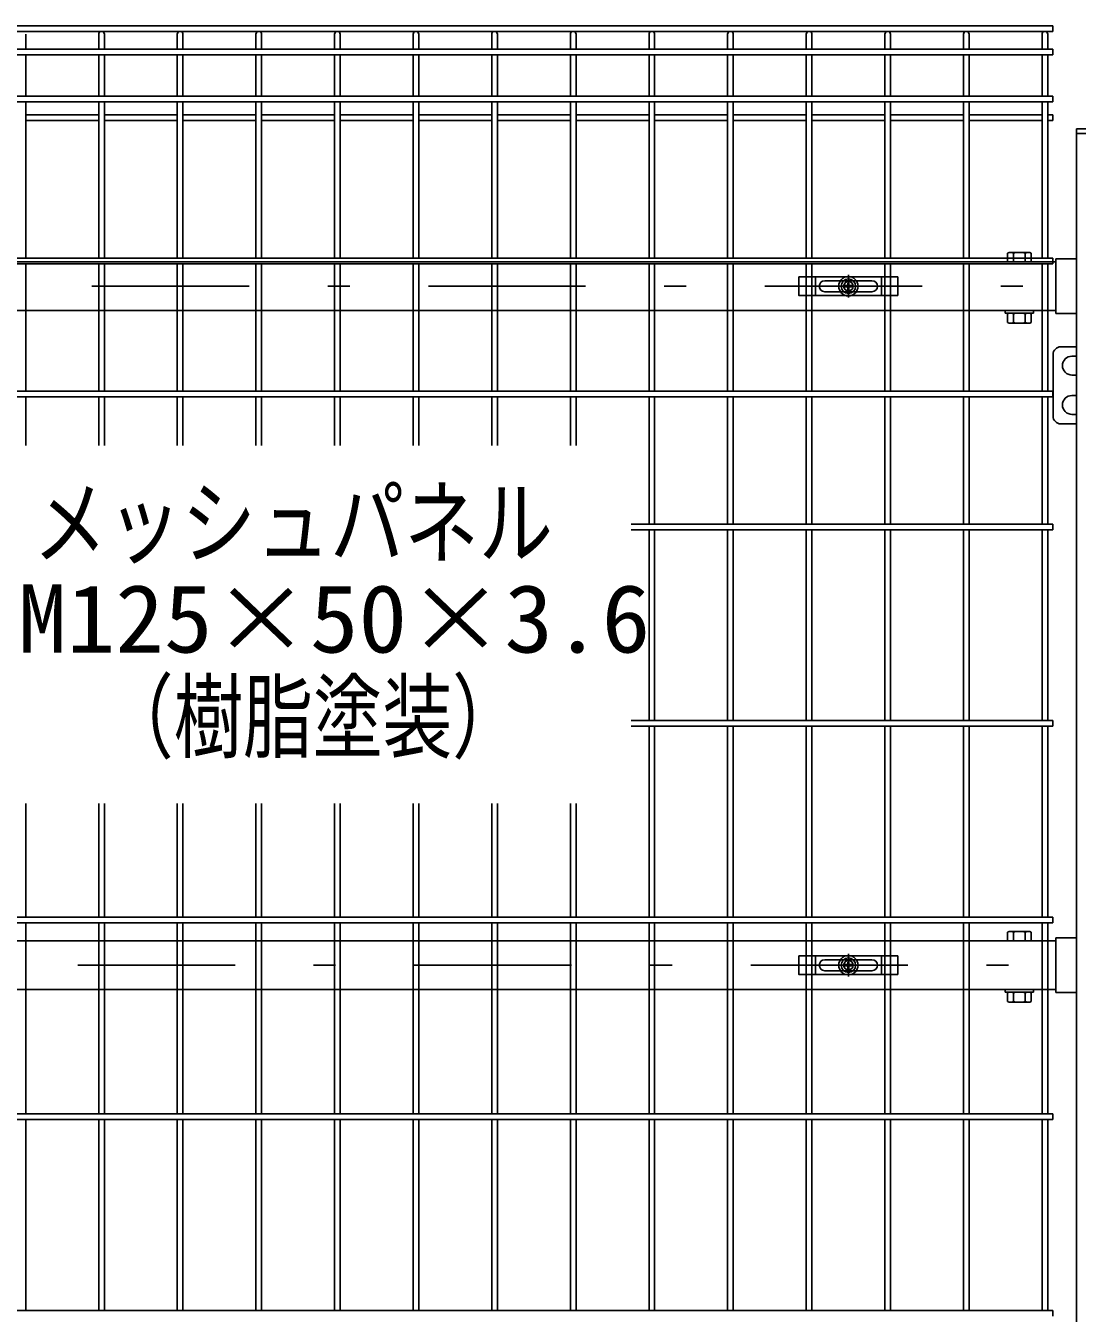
# Model space of a CAD drawing. Units: millimetres, scale not verified. Extents: x -4455 to 4455, y -3150 to 3150.
# Drawn here: x 1976 to 2645, y 71 to 890 of the extents above; entities that cross this region are included whole.
import ezdxf
from ezdxf.enums import TextEntityAlignment as Align

# ---------------------------------------------------------------- set-up
doc = ezdxf.new("R2010")
doc.units = ezdxf.units.MM
doc.header["$LTSCALE"] = 20
doc.linetypes.add('USER1', pattern=[10.7, 5, -2.5, 0.7, -2.5])
doc.linetypes.add('USER2', pattern=[0.375, 0.25, -0.125])
for name, color, linetype, lineweight in [('0-2_0', 3, 'USER2', 25), ('0-4_扉横枠', 7, 'Continuous', 25), ('0-5_軸線', 2, 'USER1', 25), ('0-6_扉縦枠', 7, 'Continuous', 25), ('0-7_丁番', 3, 'Continuous', 25), ('1-2_固定金具', 41, 'Continuous', 25), ('1-3_NER', 30, 'Continuous', 25)]:
    doc.layers.add(name, color=color, linetype=linetype, lineweight=lineweight)
doc.styles.add('ＭＳ ゴシック', font='')
doc.styles.get('ＭＳ ゴシック').set_extended_font_data('MS Gothic')

# ---------------------------------------------------------------- blocks, each defined once
blk = doc.blocks.new('A$Cbe1bfa43')
at = {"layer": '1-2_固定金具'}
for p, q in [((0, 0), (1260, 0)), ((210, -240), (210, 0)), ((630, -80), (630, 22.9)), ((1050, -240), (1050, 0)), ((1260, 0), (1260, -240)), ((260, -120), (260.2, -120)), ((330, -50), (930, -50)), ((590, -120), (487.1, -120)), ((590, -120), (550, -120)), ((585.5, -112.8), (622.8, -112.8)), ((585.5, -127.2), (585.5, -112.8)), ((585.5, -112.8), (622.8, -112.8)), ((585.5, -127.2), (585.5, -112.8)), ((585.5, -112.8), (622.8, -112.8)), ((585.5, -127.2), (585.5, -112.8)), ((622.8, -127.2), (585.5, -127.2)), ((622.8, -127.2), (585.5, -127.2)), ((610, -120), (650, -120)), ((610, -120), (650, -120)), ((622.8, -112.8), (622.8, -75.5)), ((622.8, -112.8), (622.8, -75.5)), ((622.8, -112.8), (622.8, -75.5)), ((622.8, -112.8), (622.8, -75.5)), ((622.8, -112.8), (622.8, -75.5)), ((622.8, -112.8), (622.8, -75.5)), ((622.8, -75.5), (637.2, -75.5)), ((622.8, -75.5), (637.2, -75.5)), ((622.8, -75.5), (637.2, -75.5)), ((622.8, -75.5), (637.2, -75.5)), ((622.8, -75.5), (637.2, -75.5)), ((622.8, -75.5), (637.2, -75.5)), ((622.8, -164.5), (622.8, -127.2)), ((622.8, -164.5), (622.8, -127.2)), ((630, -80), (630, -40)), ((630, -140), (630, -100)), ((630, -140), (630, -100)), ((630, -160), (630, -200)), ((630, -160), (630, -262.9)), ((637.2, -75.5), (637.2, -112.8)), ((637.2, -75.5), (637.2, -112.8)), ((637.2, -75.5), (637.2, -112.8)), ((637.2, -75.5), (637.2, -112.8)), ((637.2, -75.5), (637.2, -112.8)), ((637.2, -112.8), (674.5, -112.8)), ((637.2, -112.8), (674.5, -112.8)), ((637.2, -112.8), (674.5, -112.8)), ((637.2, -127.2), (637.2, -164.5)), ((674.5, -127.2), (637.2, -127.2)), ((637.2, -127.2), (637.2, -164.5)), ((674.5, -127.2), (637.2, -127.2)), ((637.2, -127.2), (637.2, -164.5)), ((674.5, -127.2), (637.2, -127.2)), ((670, -120), (710, -120)), ((670, -120), (772.9, -120)), ((674.5, -112.8), (674.5, -127.2)), ((674.5, -112.8), (674.5, -127.2)), ((674.5, -112.8), (674.5, -127.2)), ((1004, -120), (1004.2, -120)), ((330, -190), (930, -190)), ((637.2, -164.5), (622.8, -164.5)), ((637.2, -164.5), (622.8, -164.5)), ((637.2, -164.5), (622.8, -164.5)), ((637.2, -164.5), (622.8, -164.5)), ((637.2, -164.5), (622.8, -164.5)), ((637.2, -164.5), (622.8, -164.5))]:
    blk.add_line(p, q, dxfattribs=at)
for points in [[(0, 0), (0, -240), (1260, -240)], [(585.5, -127.2), (585.5, -112.8), (622.8, -112.8)], [(585.5, -127.2), (585.5, -112.8), (622.8, -112.8)], [(585.5, -127.2), (585.5, -112.8), (622.8, -112.8)], [(622.8, -164.5), (622.8, -127.2), (585.5, -127.2)], [(622.8, -164.5), (622.8, -127.2), (585.5, -127.2)], [(622.8, -164.5), (622.8, -127.2), (585.5, -127.2)], [(622.8, -164.5), (622.8, -127.2), (585.5, -127.2)], [(637.2, -75.5), (637.2, -112.8), (674.5, -112.8), (674.5, -127.2)], [(637.2, -112.8), (674.5, -112.8), (674.5, -127.2)], [(637.2, -112.8), (674.5, -112.8), (674.5, -127.2)], [(674.5, -127.2), (637.2, -127.2), (637.2, -164.5)], [(674.5, -127.2), (637.2, -127.2), (637.2, -164.5)], [(674.5, -127.2), (637.2, -127.2), (637.2, -164.5)]]:
    blk.add_lwpolyline(points, dxfattribs=at)
for radius in [122.9, 122.9, 122.9, 122.9, 122.9, 122.9, 91.9, 91.9, 91.9, 91.9, 91.9, 91.9, 60]:
    blk.add_circle((630, -120), radius, dxfattribs=at)
for centre, start, end in [((330, -120), 90, 180), ((330, -120), 180, 270), ((930, -120), 0, 90), ((930, -120), 270, 0)]:
    blk.add_arc(centre, 70, start, end, dxfattribs=at)

msp = doc.modelspace()

# ---------------------------------------------------------------- linework, layer by layer
at = {"layer": '0-4_扉横枠'}
for p, q in [((2600.4, 739.87), (2600.4, 745.32)), ((2602.28, 745.88), (2613.53, 745.88)), ((2604.15, 739.87), (2604.15, 745.32)), ((2611.65, 739.87), (2611.65, 745.32)), ((2615.41, 739.87), (2615.41, 745.32)), ((1617.1, 739.87), (2631.1, 739.87)), ((2600.4, 739.87), (2615.41, 739.87)), ((2631.1, 741.82), (2644.1, 741.82)), ((2631.1, 741.82), (2631.1, 706.92)), ((2631.1, 708.87), (1617.1, 708.87)), ((2598.9, 708.87), (2598.9, 707.27)), ((2616.9, 707.27), (2598.9, 707.27)), ((2600.4, 706.72), (2600.4, 701.33)), ((2613.53, 707.27), (2602.28, 707.27)), ((2604.15, 706.72), (2604.15, 701.33)), ((2611.65, 706.72), (2611.65, 701.33)), ((2615.41, 706.72), (2615.41, 701.33)), ((2616.9, 708.87), (2616.9, 707.27)), ((2631.1, 706.92), (2644.1, 706.92)), ((2613.53, 700.77), (2602.28, 700.77)), ((2600.4, 308.17), (2600.4, 313.62)), ((2602.28, 314.18), (2613.53, 314.18)), ((2604.15, 308.17), (2604.15, 313.62)), ((2611.65, 308.17), (2611.65, 313.62)), ((2615.41, 308.17), (2615.41, 313.62)), ((1617.1, 308.17), (2631.1, 308.17)), ((2600.4, 308.17), (2615.41, 308.17)), ((2631.1, 310.12), (2644.1, 310.12)), ((2631.1, 310.12), (2631.1, 275.22)), ((2631.1, 277.17), (1617.1, 277.17)), ((2598.9, 277.17), (2598.9, 275.57)), ((2616.9, 275.57), (2598.9, 275.57)), ((2600.4, 275.02), (2600.4, 269.63)), ((2613.53, 275.57), (2602.28, 275.57)), ((2604.15, 275.02), (2604.15, 269.63)), ((2611.65, 275.02), (2611.65, 269.63)), ((2615.41, 275.02), (2615.41, 269.63)), ((2616.9, 277.17), (2616.9, 275.57)), ((2631.1, 275.22), (2644.1, 275.22)), ((2613.53, 269.07), (2602.28, 269.07))]:
    msp.add_line(p, q, dxfattribs=at)
for centre, radius, start, end in [((2602.28, 742.42), 3.46, 57.13278, 122.86722), ((2607.9, 732.89), 12.99, 73.22135, 106.77865), ((2613.53, 742.42), 3.46, 57.13278, 122.86722), ((2602.28, 703.82), 3.46, 57.13278, 122.86722), ((2607.9, 694.28), 12.99, 73.22135, 106.77865), ((2613.53, 703.82), 3.46, 57.13278, 122.86722), ((2602.28, 704.23), 3.46, 237.13278, 302.86722), ((2607.9, 713.76), 12.99, 253.22135, 286.77865), ((2613.53, 704.23), 3.46, 237.13278, 302.86722), ((2602.28, 310.72), 3.46, 57.13278, 122.86722), ((2607.9, 301.19), 12.99, 73.22135, 106.77865), ((2613.53, 310.72), 3.46, 57.13278, 122.86722), ((2602.28, 272.12), 3.46, 57.13278, 122.86722), ((2607.9, 262.58), 12.99, 73.22135, 106.77865), ((2613.53, 272.12), 3.46, 57.13278, 122.86722), ((2602.28, 272.53), 3.46, 237.13278, 302.86722), ((2607.9, 282.06), 12.99, 253.22135, 286.77865), ((2613.53, 272.53), 3.46, 237.13278, 302.86722)]:
    msp.add_arc(centre, radius, start, end, dxfattribs=at)
at = {"layer": '0-5_軸線'}
for p, q in [((1590, 724.37), (2661.21, 724.37)), ((1581, 292.67), (2652.21, 292.67))]:
    msp.add_line(p, q, dxfattribs=at)
at = {"layer": '0-6_扉縦枠'}
for p, q in [((2644.1, 824.37), (2644.1, 821.37)), ((2644.1, 821.37), (2644.1, -1089.63)), ((2670.1, 821.37), (2644.1, 821.37))]:
    msp.add_line(p, q, dxfattribs=at)
msp.add_lwpolyline([(2644.1, 824.37), (2670.1, 824.37), (2670.1, 821.37)], dxfattribs=at)
at = {"layer": '0-7_丁番'}
for p, q in [((2629.27, 680.87), (2629.27, 641.87)), ((2644.1, 685.87), (2634.27, 685.87)), ((2644.1, 679.87), (2641.27, 679.87)), ((2644.1, 667.87), (2641.27, 667.87)), ((2644.1, 654.87), (2641.27, 654.87)), ((2644.1, 642.87), (2641.27, 642.87)), ((2644.1, 636.87), (2634.27, 636.87))]:
    msp.add_line(p, q, dxfattribs=at)
for centre, radius, start, end in [((2634.27, 680.87), 5, 90, 180), ((2641.27, 673.87), 6, 90, 270), ((2641.27, 648.87), 6, 90, 270), ((2634.27, 641.87), 5, 180, 270)]:
    msp.add_arc(centre, radius, start, end, dxfattribs=at)
at = {"layer": '1-3_NER'}
for p, q in [((2629.1, 889.97), (1619.1, 889.97)), ((2629.1, 886.37), (1619.1, 886.37)), ((1975.9, 875.07), (1975.9, 884.57)), ((2022.3, 875.07), (2022.3, 884.57)), ((2025.9, 875.07), (2025.9, 884.57)), ((2072.3, 875.07), (2072.3, 884.57)), ((2075.9, 875.07), (2075.9, 884.57)), ((2122.3, 875.07), (2122.3, 884.57)), ((2125.9, 875.07), (2125.9, 884.57)), ((2172.3, 875.07), (2172.3, 884.57)), ((2175.9, 875.07), (2175.9, 884.57)), ((2222.3, 875.07), (2222.3, 884.57)), ((2225.9, 875.07), (2225.9, 884.57)), ((2272.3, 875.07), (2272.3, 884.57)), ((2275.9, 875.07), (2275.9, 884.57)), ((2322.3, 875.07), (2322.3, 884.57)), ((2325.9, 875.07), (2325.9, 884.57)), ((2372.3, 875.07), (2372.3, 884.57)), ((2375.9, 875.07), (2375.9, 884.57)), ((2422.3, 875.07), (2422.3, 884.57)), ((2425.9, 875.07), (2425.9, 884.57)), ((2472.3, 875.07), (2472.3, 884.57)), ((2475.9, 875.07), (2475.9, 884.57)), ((2522.3, 875.07), (2522.3, 884.57)), ((2525.9, 875.07), (2525.9, 884.57)), ((2572.3, 875.07), (2572.3, 884.57)), ((2575.9, 875.07), (2575.9, 884.57)), ((2622.3, 875.07), (2622.3, 884.57)), ((2625.9, 875.07), (2625.9, 884.57)), ((2629.1, 889.97), (2629.1, 886.37)), ((2629.1, 875.07), (1619.1, 875.07)), ((2629.1, 871.47), (1619.1, 871.47)), ((1975.9, 845.27), (1975.9, 871.47)), ((2022.3, 845.27), (2022.3, 871.47)), ((2025.9, 845.27), (2025.9, 871.47)), ((2072.3, 845.27), (2072.3, 871.47)), ((2075.9, 845.27), (2075.9, 871.47)), ((2122.3, 845.27), (2122.3, 871.47)), ((2125.9, 845.27), (2125.9, 871.47)), ((2172.3, 845.27), (2172.3, 871.47)), ((2175.9, 845.27), (2175.9, 871.47)), ((2222.3, 845.27), (2222.3, 871.47)), ((2225.9, 845.27), (2225.9, 871.47)), ((2272.3, 845.27), (2272.3, 871.47)), ((2275.9, 845.27), (2275.9, 871.47)), ((2322.3, 845.27), (2322.3, 871.47)), ((2325.9, 845.27), (2325.9, 871.47)), ((2372.3, 845.27), (2372.3, 871.47)), ((2375.9, 845.27), (2375.9, 871.47)), ((2422.3, 845.27), (2422.3, 871.47)), ((2425.9, 845.27), (2425.9, 871.47)), ((2472.3, 845.27), (2472.3, 871.47)), ((2475.9, 845.27), (2475.9, 871.47)), ((2522.3, 845.27), (2522.3, 871.47)), ((2525.9, 845.27), (2525.9, 871.47)), ((2572.3, 845.27), (2572.3, 871.47)), ((2575.9, 845.27), (2575.9, 871.47)), ((2622.3, 845.27), (2622.3, 871.47)), ((2625.9, 845.27), (2625.9, 871.47)), ((2629.1, 875.07), (2629.1, 871.47)), ((2629.1, 845.27), (1619.1, 845.27)), ((2629.1, 845.27), (2629.1, 841.67)), ((2629.1, 841.67), (1619.1, 841.67)), ((1975.9, 742.17), (1975.9, 841.67)), ((2022.3, 742.17), (2022.3, 841.67)), ((2025.9, 742.17), (2025.9, 841.67)), ((2072.3, 742.17), (2072.3, 841.67)), ((2075.9, 742.17), (2075.9, 841.67)), ((2122.3, 742.17), (2122.3, 841.67)), ((2125.9, 742.17), (2125.9, 841.67)), ((2172.3, 742.17), (2172.3, 841.67)), ((2175.9, 742.17), (2175.9, 841.67)), ((2222.3, 742.17), (2222.3, 841.67)), ((2225.9, 742.17), (2225.9, 841.67)), ((2272.3, 742.17), (2272.3, 841.67)), ((2275.9, 742.17), (2275.9, 841.67)), ((2322.3, 742.17), (2322.3, 841.67)), ((2325.9, 742.17), (2325.9, 841.67)), ((2372.3, 742.17), (2372.3, 841.67)), ((2375.9, 742.17), (2375.9, 841.67)), ((2422.3, 742.17), (2422.3, 841.67)), ((2425.9, 742.17), (2425.9, 841.67)), ((2472.3, 742.17), (2472.3, 841.67)), ((2475.9, 742.17), (2475.9, 841.67)), ((2522.3, 742.17), (2522.3, 841.67)), ((2525.9, 742.17), (2525.9, 841.67)), ((2572.3, 742.17), (2572.3, 841.67)), ((2575.9, 742.17), (2575.9, 841.67)), ((2622.3, 742.17), (2622.3, 841.67)), ((2625.9, 742.17), (2625.9, 841.67)), ((2022.3, 833.42), (1975.9, 833.42)), ((2022.3, 829.82), (1975.9, 829.82)), ((2072.3, 833.42), (2025.9, 833.42)), ((2072.3, 829.82), (2025.9, 829.82)), ((2122.3, 833.42), (2075.9, 833.42)), ((2122.3, 829.82), (2075.9, 829.82)), ((2172.3, 833.42), (2125.9, 833.42)), ((2172.3, 829.82), (2125.9, 829.82)), ((2222.3, 833.42), (2175.9, 833.42)), ((2222.3, 829.82), (2175.9, 829.82)), ((2272.3, 833.42), (2225.9, 833.42)), ((2272.3, 829.82), (2225.9, 829.82)), ((2322.3, 833.42), (2275.9, 833.42)), ((2322.3, 829.82), (2275.9, 829.82)), ((2372.3, 833.42), (2325.9, 833.42)), ((2372.3, 829.82), (2325.9, 829.82)), ((2422.3, 833.42), (2375.9, 833.42)), ((2422.3, 829.82), (2375.9, 829.82)), ((2472.3, 833.42), (2425.9, 833.42)), ((2472.3, 829.82), (2425.9, 829.82)), ((2522.3, 833.42), (2475.9, 833.42)), ((2522.3, 829.82), (2475.9, 829.82)), ((2572.3, 833.42), (2525.9, 833.42)), ((2572.3, 829.82), (2525.9, 829.82)), ((2622.3, 833.42), (2575.9, 833.42)), ((2622.3, 829.82), (2575.9, 829.82)), ((2629.1, 833.42), (2625.9, 833.42)), ((2629.1, 829.82), (2625.9, 829.82)), ((2629.1, 833.42), (2629.1, 829.82)), ((2629.1, 738.57), (1619.1, 738.57)), ((1975.9, 657.67), (1975.9, 738.57)), ((2022.3, 657.67), (2022.3, 738.57)), ((2025.9, 657.67), (2025.9, 738.57)), ((2072.3, 657.67), (2072.3, 738.57)), ((2075.9, 657.67), (2075.9, 738.57)), ((2122.3, 657.67), (2122.3, 738.57)), ((2125.9, 657.67), (2125.9, 738.57)), ((2172.3, 657.67), (2172.3, 738.57)), ((2175.9, 657.67), (2175.9, 738.57)), ((2222.3, 657.67), (2222.3, 738.57)), ((2225.9, 657.67), (2225.9, 738.57)), ((2272.3, 657.67), (2272.3, 738.57)), ((2275.9, 657.67), (2275.9, 738.57)), ((2322.3, 657.67), (2322.3, 738.57)), ((2325.9, 657.67), (2325.9, 738.57)), ((2372.3, 657.67), (2372.3, 738.57)), ((2375.9, 657.67), (2375.9, 738.57)), ((2422.3, 657.67), (2422.3, 738.57)), ((2425.9, 657.67), (2425.9, 738.57)), ((2472.3, 657.67), (2472.3, 738.57)), ((2475.9, 657.67), (2475.9, 738.57)), ((2522.3, 657.67), (2522.3, 738.57)), ((2525.9, 657.67), (2525.9, 738.57)), ((2572.3, 657.67), (2572.3, 738.57)), ((2575.9, 657.67), (2575.9, 738.57)), ((2622.3, 657.67), (2622.3, 738.57)), ((2625.9, 657.67), (2625.9, 738.57)), ((2629.1, 742.17), (2629.1, 738.57)), ((2629.1, 657.67), (2629.1, 654.07)), ((2629.1, 654.07), (1619.1, 654.07)), ((1975.9, 623.16), (1975.9, 654.07)), ((2022.3, 623.16), (2022.3, 654.07)), ((2025.9, 623.16), (2025.9, 654.07)), ((2072.3, 623.16), (2072.3, 654.07)), ((2075.9, 623.16), (2075.9, 654.07)), ((2122.3, 623.16), (2122.3, 654.07)), ((2125.9, 623.16), (2125.9, 654.07)), ((2172.3, 623.16), (2172.3, 654.07)), ((2175.9, 623.16), (2175.9, 654.07)), ((2222.3, 623.16), (2222.3, 654.07)), ((2225.9, 623.16), (2225.9, 654.07)), ((2272.3, 623.16), (2272.3, 654.07)), ((2275.9, 623.16), (2275.9, 654.07)), ((2322.3, 623.16), (2322.3, 654.07)), ((2325.9, 623.16), (2325.9, 654.07)), ((2372.3, 573.17), (2372.3, 654.07)), ((2375.9, 573.17), (2375.9, 654.07)), ((2422.3, 573.17), (2422.3, 654.07)), ((2425.9, 573.17), (2425.9, 654.07)), ((2472.3, 573.17), (2472.3, 654.07)), ((2475.9, 573.17), (2475.9, 654.07)), ((2522.3, 573.17), (2522.3, 654.07)), ((2525.9, 573.17), (2525.9, 654.07)), ((2572.3, 573.17), (2572.3, 654.07)), ((2575.9, 573.17), (2575.9, 654.07)), ((2622.3, 573.17), (2622.3, 654.07)), ((2625.9, 573.17), (2625.9, 654.07)), ((2629.1, 573.17), (2360.97, 573.17)), ((2629.1, 573.17), (2629.1, 569.57)), ((2629.1, 569.57), (2360.97, 569.57)), ((2372.3, 448.17), (2372.3, 569.57)), ((2375.9, 448.17), (2375.9, 569.57)), ((2422.3, 448.17), (2422.3, 569.57)), ((2425.9, 448.17), (2425.9, 569.57)), ((2472.3, 448.17), (2472.3, 569.57)), ((2475.9, 448.17), (2475.9, 569.57)), ((2522.3, 448.17), (2522.3, 569.57)), ((2525.9, 448.17), (2525.9, 569.57)), ((2572.3, 448.17), (2572.3, 569.57)), ((2575.9, 448.17), (2575.9, 569.57)), ((2622.3, 448.17), (2622.3, 569.57)), ((2625.9, 448.17), (2625.9, 569.57)), ((2629.1, 448.17), (2360.97, 448.17)), ((2629.1, 444.57), (2360.97, 444.57)), ((2372.3, 323.17), (2372.3, 444.57)), ((2375.9, 323.17), (2375.9, 444.57)), ((2422.3, 323.17), (2422.3, 444.57)), ((2425.9, 323.17), (2425.9, 444.57)), ((2472.3, 323.17), (2472.3, 444.57)), ((2475.9, 323.17), (2475.9, 444.57)), ((2522.3, 323.17), (2522.3, 444.57)), ((2525.9, 323.17), (2525.9, 444.57)), ((2572.3, 323.17), (2572.3, 444.57)), ((2575.9, 323.17), (2575.9, 444.57)), ((2622.3, 323.17), (2622.3, 444.57)), ((2625.9, 323.17), (2625.9, 444.57)), ((2629.1, 448.17), (2629.1, 444.57)), ((1975.9, 323.17), (1975.9, 395.41)), ((2022.3, 323.17), (2022.3, 395.41)), ((2025.9, 323.17), (2025.9, 395.41)), ((2072.3, 323.17), (2072.3, 395.41)), ((2075.9, 323.17), (2075.9, 395.41)), ((2122.3, 323.17), (2122.3, 395.41)), ((2125.9, 323.17), (2125.9, 395.41)), ((2172.3, 323.17), (2172.3, 395.41)), ((2175.9, 323.17), (2175.9, 395.41)), ((2222.3, 323.17), (2222.3, 395.41)), ((2225.9, 323.17), (2225.9, 395.41)), ((2272.3, 323.17), (2272.3, 395.41)), ((2275.9, 323.17), (2275.9, 395.41)), ((2322.3, 323.17), (2322.3, 395.41)), ((2325.9, 323.17), (2325.9, 395.41)), ((2629.1, 319.57), (1619.1, 319.57)), ((1975.9, 198.17), (1975.9, 319.57)), ((2022.3, 198.17), (2022.3, 319.57)), ((2025.9, 198.17), (2025.9, 319.57)), ((2072.3, 198.17), (2072.3, 319.57)), ((2075.9, 198.17), (2075.9, 319.57)), ((2122.3, 198.17), (2122.3, 319.57)), ((2125.9, 198.17), (2125.9, 319.57)), ((2172.3, 198.17), (2172.3, 319.57)), ((2175.9, 198.17), (2175.9, 319.57)), ((2222.3, 198.17), (2222.3, 319.57)), ((2225.9, 198.17), (2225.9, 319.57)), ((2272.3, 198.17), (2272.3, 319.57)), ((2275.9, 198.17), (2275.9, 319.57)), ((2322.3, 198.17), (2322.3, 319.57)), ((2325.9, 198.17), (2325.9, 319.57)), ((2372.3, 198.17), (2372.3, 319.57)), ((2375.9, 198.17), (2375.9, 319.57)), ((2422.3, 198.17), (2422.3, 319.57)), ((2425.9, 198.17), (2425.9, 319.57)), ((2472.3, 198.17), (2472.3, 319.57)), ((2475.9, 198.17), (2475.9, 319.57)), ((2522.3, 198.17), (2522.3, 319.57)), ((2525.9, 198.17), (2525.9, 319.57)), ((2572.3, 198.17), (2572.3, 319.57)), ((2575.9, 198.17), (2575.9, 319.57)), ((2622.3, 198.17), (2622.3, 319.57)), ((2625.9, 198.17), (2625.9, 319.57)), ((2629.1, 323.17), (2629.1, 319.57)), ((2629.1, 198.17), (2629.1, 194.57)), ((2629.1, 194.57), (1619.1, 194.57)), ((1975.9, 73.17), (1975.9, 194.57)), ((2022.3, 73.17), (2022.3, 194.57)), ((2025.9, 73.17), (2025.9, 194.57)), ((2072.3, 73.17), (2072.3, 194.57)), ((2075.9, 73.17), (2075.9, 194.57)), ((2122.3, 73.17), (2122.3, 194.57)), ((2125.9, 73.17), (2125.9, 194.57)), ((2172.3, 73.17), (2172.3, 194.57)), ((2175.9, 73.17), (2175.9, 194.57)), ((2222.3, 73.17), (2222.3, 194.57)), ((2225.9, 73.17), (2225.9, 194.57)), ((2272.3, 73.17), (2272.3, 194.57)), ((2275.9, 73.17), (2275.9, 194.57)), ((2322.3, 73.17), (2322.3, 194.57)), ((2325.9, 73.17), (2325.9, 194.57)), ((2372.3, 73.17), (2372.3, 194.57)), ((2375.9, 73.17), (2375.9, 194.57)), ((2422.3, 73.17), (2422.3, 194.57)), ((2425.9, 73.17), (2425.9, 194.57)), ((2472.3, 73.17), (2472.3, 194.57)), ((2475.9, 73.17), (2475.9, 194.57)), ((2522.3, 73.17), (2522.3, 194.57)), ((2525.9, 73.17), (2525.9, 194.57)), ((2572.3, 73.17), (2572.3, 194.57)), ((2575.9, 73.17), (2575.9, 194.57)), ((2622.3, 73.17), (2622.3, 194.57)), ((2625.9, 73.17), (2625.9, 194.57)), ((2629.1, 73.17), (2629.1, 69.57))]:
    msp.add_line(p, q, dxfattribs=at)
for points in [[(2629.1, 742.17), (1619.1, 742.17), (1619.1, 738.57)], [(2629.1, 657.67), (1619.1, 657.67), (1619.1, 654.07)], [(2629.1, 323.17), (1619.1, 323.17), (1619.1, 319.57)], [(2629.1, 198.17), (1619.1, 198.17), (1619.1, 194.57)], [(2629.1, 73.17), (1619.1, 73.17), (1619.1, 69.57)]]:
    msp.add_lwpolyline(points, dxfattribs=at)
for centre in [(2024.1, 884.57), (2074.1, 884.57), (2124.1, 884.57), (2174.1, 884.57), (2224.1, 884.57), (2274.1, 884.57), (2324.1, 884.57), (2374.1, 884.57), (2424.1, 884.57), (2474.1, 884.57), (2524.1, 884.57), (2574.1, 884.57), (2624.1, 884.57)]:
    msp.add_arc(centre, 1.8, 0, 180, dxfattribs=at)

# ---------------------------------------------------------------- block references
at = {"layer": '1-2_固定金具', "xscale": 0.05, "yscale": 0.05}
for p in [(2467.6, 730.37), (2467.6, 298.67)]:
    msp.add_blockref('A$Cbe1bfa43', p, dxfattribs=at)

# ---------------------------------------------------------------- texts
at = {"layer": '0-2_0', "color": 4, "style": 'ＭＳ ゴシック'}
for s, width, p in [('メッシュパネル', 0.8, (1980.48, 539.4)), ('M125×50×3.6', 1.05, (1971.03, 478.46)), ('（樹脂塗装）', 0.75, (2025.63, 416.01))]:
    msp.add_text(s, height=43.3, dxfattribs=dict(at, width=width)).set_placement(p, align=Align.BOTTOM_LEFT)

doc.saveas('drawing.dxf')
